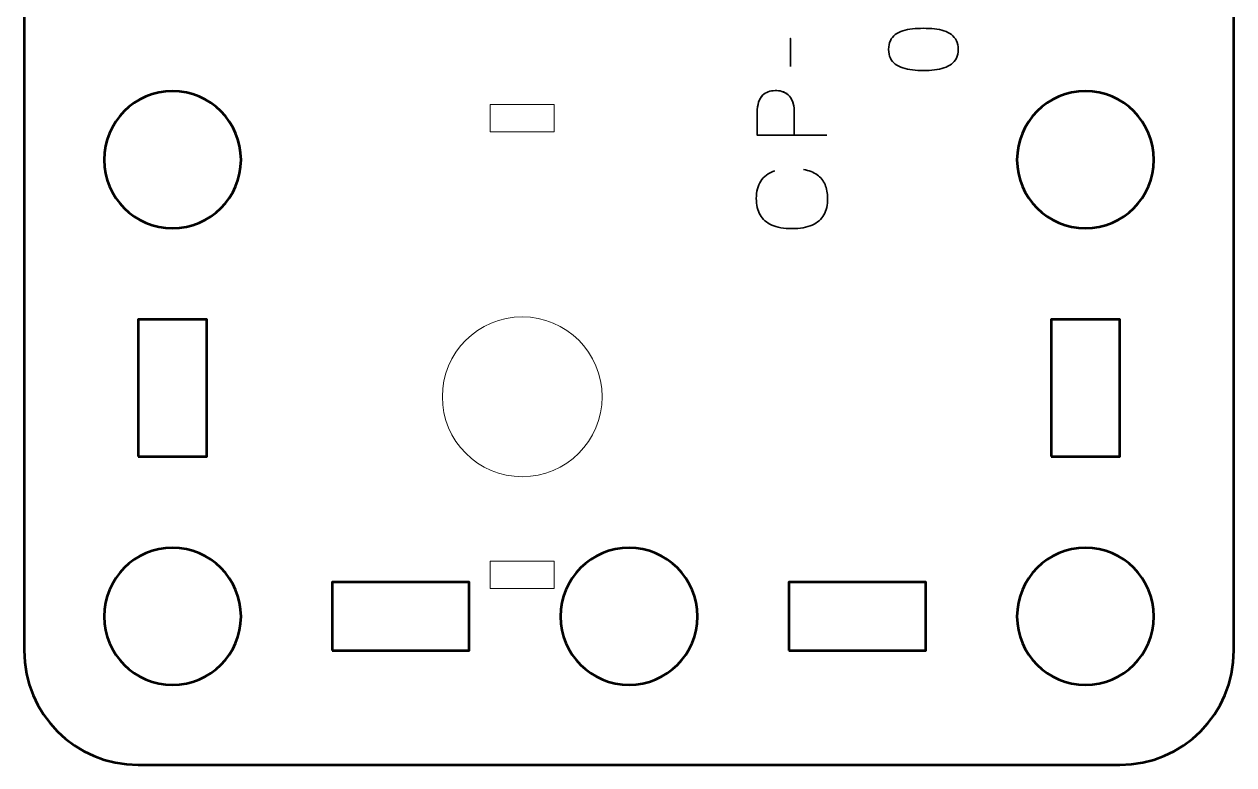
# Model space of a CAD drawing. Header units: centimetres. Extents: x -64.7 to 31.2, y -38.5 to 7.
# Drawn here: x -39.15 to -33.85, y -26.5 to -23.26 of the extents above; entities that cross this region are included whole.
import ezdxf

# ---------------------------------------------------------------- set-up
doc = ezdxf.new("R2010")
doc.units = ezdxf.units.CM
doc.header["$MEASUREMENT"] = 0
doc.layers.add('Layer 1', color=7, linetype='Continuous')

msp = doc.modelspace()

# ---------------------------------------------------------------- linework, layer by layer
at = {"layer": 'Layer 1', "lineweight": 53}
for points, knots in [([(-39.15002, -25.99992), (-39.15002, -25.99992), (-39.15002, -19.69995), (-39.15002, -19.69995), (-39.15002, -19.69995), (-39.15002, -19.42298), (-38.92693, -19.19999), (-38.64993, -19.19999), (-38.64993, -19.19999), (-38.64993, -19.19999), (-34.35007, -19.19999), (-34.35007, -19.19999), (-34.35007, -19.19999), (-34.07293, -19.19999), (-33.84997, -19.42298), (-33.84997, -19.69995), (-33.84997, -19.69995), (-33.84997, -19.69995), (-33.84997, -25.99992), (-33.84997, -25.99992), (-33.84997, -25.99992), (-33.84997, -26.27692), (-34.07293, -26.50001), (-34.35007, -26.50001), (-34.35007, -26.50001), (-34.35007, -26.50001), (-38.64993, -26.50001), (-38.64993, -26.50001), (-38.64993, -26.50001), (-38.92693, -26.50001), (-39.15002, -26.27692), (-39.15002, -25.99992)], [0, 0, 0, 0, 0.125, 0.125, 0.125, 0.125, 0.25, 0.25, 0.25, 0.25, 0.375, 0.375, 0.375, 0.375, 0.5, 0.5, 0.5, 0.5, 0.625, 0.625, 0.625, 0.625, 0.75, 0.75, 0.75, 0.75, 0.875, 0.875, 0.875, 0.875, 1, 1, 1, 1]), ([(-38.49999, -23.54991), (-38.33422, -23.54991), (-38.19999, -23.68428), (-38.19999, -23.84991), (-38.19999, -23.84991), (-38.19999, -24.01568), (-38.33422, -24.14991), (-38.49999, -24.14991), (-38.49999, -24.14991), (-38.66566, -24.14991), (-38.8, -24.01568), (-38.8, -23.84991), (-38.8, -23.84991), (-38.8, -23.68428), (-38.66566, -23.54991), (-38.49999, -23.54991)], [0, 0, 0, 0, 0.25, 0.25, 0.25, 0.25, 0.5, 0.5, 0.5, 0.5, 0.75, 0.75, 0.75, 0.75, 1, 1, 1, 1]), ([(-34.5, -23.54991), (-34.33433, -23.54991), (-34.2, -23.68428), (-34.2, -23.84991), (-34.2, -23.84991), (-34.2, -24.01568), (-34.33433, -24.14991), (-34.5, -24.14991), (-34.5, -24.14991), (-34.66563, -24.14991), (-34.8, -24.01568), (-34.8, -23.84991), (-34.8, -23.84991), (-34.8, -23.68428), (-34.66563, -23.54991), (-34.5, -23.54991)], [0, 0, 0, 0, 0.25, 0.25, 0.25, 0.25, 0.5, 0.5, 0.5, 0.5, 0.75, 0.75, 0.75, 0.75, 1, 1, 1, 1]), ([(-38.64993, -25.14997), (-38.64993, -25.14997), (-38.64993, -24.54996), (-38.64993, -24.54996), (-38.64993, -24.54996), (-38.64993, -24.54996), (-38.34992, -24.54996), (-38.34992, -24.54996), (-38.34992, -24.54996), (-38.34992, -24.54996), (-38.34992, -25.14997), (-38.34992, -25.14997), (-38.34992, -25.14997), (-38.34992, -25.14997), (-38.64993, -25.14997), (-38.64993, -25.14997)], [0, 0, 0, 0, 0.25, 0.25, 0.25, 0.25, 0.5, 0.5, 0.5, 0.5, 0.75, 0.75, 0.75, 0.75, 1, 1, 1, 1]), ([(-34.65007, -25.14997), (-34.65007, -25.14997), (-34.65007, -24.54996), (-34.65007, -24.54996), (-34.65007, -24.54996), (-34.65007, -24.54996), (-34.35007, -24.54996), (-34.35007, -24.54996), (-34.35007, -24.54996), (-34.35007, -24.54996), (-34.35007, -25.14997), (-34.35007, -25.14997), (-34.35007, -25.14997), (-34.35007, -25.14997), (-34.65007, -25.14997), (-34.65007, -25.14997)], [0, 0, 0, 0, 0.25, 0.25, 0.25, 0.25, 0.5, 0.5, 0.5, 0.5, 0.75, 0.75, 0.75, 0.75, 1, 1, 1, 1]), ([(-38.49999, -25.54998), (-38.33422, -25.54998), (-38.19999, -25.68421), (-38.19999, -25.84999), (-38.19999, -25.84999), (-38.19999, -26.01565), (-38.33422, -26.14999), (-38.49999, -26.14999), (-38.49999, -26.14999), (-38.66566, -26.14999), (-38.8, -26.01565), (-38.8, -25.84999), (-38.8, -25.84999), (-38.8, -25.68421), (-38.66566, -25.54998), (-38.49999, -25.54998)], [0, 0, 0, 0, 0.25, 0.25, 0.25, 0.25, 0.5, 0.5, 0.5, 0.5, 0.75, 0.75, 0.75, 0.75, 1, 1, 1, 1]), ([(-36.49992, -25.54998), (-36.33429, -25.54998), (-36.19992, -25.68421), (-36.19992, -25.84999), (-36.19992, -25.84999), (-36.19992, -26.01565), (-36.33429, -26.14999), (-36.49992, -26.14999), (-36.49992, -26.14999), (-36.66569, -26.14999), (-36.79992, -26.01565), (-36.79992, -25.84999), (-36.79992, -25.84999), (-36.79992, -25.68421), (-36.66569, -25.54998), (-36.49992, -25.54998)], [0, 0, 0, 0, 0.25, 0.25, 0.25, 0.25, 0.5, 0.5, 0.5, 0.5, 0.75, 0.75, 0.75, 0.75, 1, 1, 1, 1]), ([(-34.5, -25.54998), (-34.33433, -25.54998), (-34.2, -25.68421), (-34.2, -25.84999), (-34.2, -25.84999), (-34.2, -26.01565), (-34.33433, -26.14999), (-34.5, -26.14999), (-34.5, -26.14999), (-34.66563, -26.14999), (-34.8, -26.01565), (-34.8, -25.84999), (-34.8, -25.84999), (-34.8, -25.68421), (-34.66563, -25.54998), (-34.5, -25.54998)], [0, 0, 0, 0, 0.25, 0.25, 0.25, 0.25, 0.5, 0.5, 0.5, 0.5, 0.75, 0.75, 0.75, 0.75, 1, 1, 1, 1]), ([(-37.79998, -25.99992), (-37.79998, -25.99992), (-37.79998, -25.69991), (-37.79998, -25.69991), (-37.79998, -25.69991), (-37.79998, -25.69991), (-37.19997, -25.69991), (-37.19997, -25.69991), (-37.19997, -25.69991), (-37.19997, -25.69991), (-37.19997, -25.99992), (-37.19997, -25.99992), (-37.19997, -25.99992), (-37.19997, -25.99992), (-37.79998, -25.99992), (-37.79998, -25.99992)], [0, 0, 0, 0, 0.25, 0.25, 0.25, 0.25, 0.5, 0.5, 0.5, 0.5, 0.75, 0.75, 0.75, 0.75, 1, 1, 1, 1]), ([(-35.80001, -25.99992), (-35.80001, -25.99992), (-35.80001, -25.69991), (-35.80001, -25.69991), (-35.80001, -25.69991), (-35.80001, -25.69991), (-35.20002, -25.69991), (-35.20002, -25.69991), (-35.20002, -25.69991), (-35.20002, -25.69991), (-35.20002, -25.99992), (-35.20002, -25.99992), (-35.20002, -25.99992), (-35.20002, -25.99992), (-35.80001, -25.99992), (-35.80001, -25.99992)], [0, 0, 0, 0, 0.25, 0.25, 0.25, 0.25, 0.5, 0.5, 0.5, 0.5, 0.75, 0.75, 0.75, 0.75, 1, 1, 1, 1])]:
    msp.add_open_spline(points, degree=3, knots=knots, dxfattribs=at)
at = {"layer": 'Layer 1', "color": 30, "lineweight": 35}
for points, knots in [([(-35.79274, -23.44205), (-35.79274, -23.44205), (-35.79274, -23.31886), (-35.79274, -23.31886), (-35.79274, -23.31886), (-35.79274, -23.31886), (-35.79274, -23.44205), (-35.79274, -23.44205)], [0, 0, 0, 0, 0.5, 0.5, 0.5, 0.5, 1, 1, 1, 1]), ([(-35.05783, -23.3667), (-35.0579, -23.35189), (-35.06051, -23.33912), (-35.06559, -23.32846), (-35.06559, -23.32846), (-35.07067, -23.31788), (-35.07794, -23.30906), (-35.08718, -23.30201), (-35.08718, -23.30201), (-35.09649, -23.29502), (-35.1075, -23.28952), (-35.1202, -23.28543), (-35.1202, -23.28543), (-35.1329, -23.2814), (-35.1468, -23.27851), (-35.16204, -23.27689), (-35.16204, -23.27689), (-35.17728, -23.27519), (-35.1933, -23.27435), (-35.21023, -23.27442), (-35.21023, -23.27442), (-35.22709, -23.27435), (-35.24311, -23.27519), (-35.25828, -23.27689), (-35.25828, -23.27689), (-35.27345, -23.27851), (-35.28742, -23.2814), (-35.30012, -23.28543), (-35.30012, -23.28543), (-35.31275, -23.28952), (-35.32375, -23.29502), (-35.33314, -23.30201), (-35.33314, -23.30201), (-35.34245, -23.30906), (-35.34972, -23.31788), (-35.3548, -23.32846), (-35.3548, -23.32846), (-35.35995, -23.33912), (-35.36256, -23.35189), (-35.36263, -23.3667), (-35.36263, -23.3667), (-35.36256, -23.38152), (-35.35995, -23.39429), (-35.3548, -23.40495), (-35.3548, -23.40495), (-35.34972, -23.41553), (-35.34245, -23.42435), (-35.33314, -23.4314), (-35.33314, -23.4314), (-35.32375, -23.43839), (-35.31275, -23.44389), (-35.30012, -23.44798), (-35.30012, -23.44798), (-35.28742, -23.45201), (-35.27345, -23.4549), (-35.25828, -23.45652), (-35.25828, -23.45652), (-35.24311, -23.45821), (-35.22709, -23.45906), (-35.21023, -23.45899), (-35.21023, -23.45899), (-35.1933, -23.45906), (-35.17728, -23.45821), (-35.16204, -23.45652), (-35.16204, -23.45652), (-35.1468, -23.4549), (-35.1329, -23.45201), (-35.1202, -23.44798), (-35.1202, -23.44798), (-35.1075, -23.44389), (-35.09649, -23.43839), (-35.08718, -23.4314), (-35.08718, -23.4314), (-35.07794, -23.42435), (-35.07067, -23.41553), (-35.06559, -23.40495), (-35.06559, -23.40495), (-35.06051, -23.39429), (-35.0579, -23.38152), (-35.05783, -23.3667)], [0, 0, 0, 0, 0.05, 0.05, 0.05, 0.05, 0.1, 0.1, 0.1, 0.1, 0.15, 0.15, 0.15, 0.15, 0.2, 0.2, 0.2, 0.2, 0.25, 0.25, 0.25, 0.25, 0.3, 0.3, 0.3, 0.3, 0.35, 0.35, 0.35, 0.35, 0.4, 0.4, 0.4, 0.4, 0.45, 0.45, 0.45, 0.45, 0.5, 0.5, 0.5, 0.5, 0.55, 0.55, 0.55, 0.55, 0.6, 0.6, 0.6, 0.6, 0.65, 0.65, 0.65, 0.65, 0.7, 0.7, 0.7, 0.7, 0.75, 0.75, 0.75, 0.75, 0.8, 0.8, 0.8, 0.8, 0.85, 0.85, 0.85, 0.85, 0.9, 0.9, 0.9, 0.9, 0.95, 0.95, 0.95, 0.95, 1, 1, 1, 1]), ([(-35.05783, -23.3667), (-35.0579, -23.35189), (-35.06051, -23.33912), (-35.06559, -23.32846), (-35.06559, -23.32846), (-35.07067, -23.31788), (-35.07794, -23.30906), (-35.08718, -23.30201), (-35.08718, -23.30201), (-35.09649, -23.29502), (-35.1075, -23.28952), (-35.1202, -23.28543), (-35.1202, -23.28543), (-35.1329, -23.2814), (-35.1468, -23.27851), (-35.16204, -23.27689), (-35.16204, -23.27689), (-35.17728, -23.27519), (-35.1933, -23.27435), (-35.21023, -23.27442), (-35.21023, -23.27442), (-35.22709, -23.27435), (-35.24311, -23.27519), (-35.25828, -23.27689), (-35.25828, -23.27689), (-35.27345, -23.27851), (-35.28742, -23.2814), (-35.30012, -23.28543), (-35.30012, -23.28543), (-35.31275, -23.28952), (-35.32375, -23.29502), (-35.33314, -23.30201), (-35.33314, -23.30201), (-35.34245, -23.30906), (-35.34972, -23.31788), (-35.3548, -23.32846), (-35.3548, -23.32846), (-35.35995, -23.33912), (-35.36256, -23.35189), (-35.36263, -23.3667), (-35.36263, -23.3667), (-35.36256, -23.38152), (-35.35995, -23.39429), (-35.3548, -23.40495), (-35.3548, -23.40495), (-35.34972, -23.41553), (-35.34245, -23.42435), (-35.33314, -23.4314), (-35.33314, -23.4314), (-35.32375, -23.43839), (-35.31275, -23.44389), (-35.30012, -23.44798), (-35.30012, -23.44798), (-35.28742, -23.45201), (-35.27345, -23.4549), (-35.25828, -23.45652), (-35.25828, -23.45652), (-35.24311, -23.45821), (-35.22709, -23.45906), (-35.21023, -23.45899), (-35.21023, -23.45899), (-35.1933, -23.45906), (-35.17728, -23.45821), (-35.16204, -23.45652), (-35.16204, -23.45652), (-35.1468, -23.4549), (-35.1329, -23.45201), (-35.1202, -23.44798), (-35.1202, -23.44798), (-35.1075, -23.44389), (-35.09649, -23.43839), (-35.08718, -23.4314), (-35.08718, -23.4314), (-35.07794, -23.42435), (-35.07067, -23.41553), (-35.06559, -23.40495), (-35.06559, -23.40495), (-35.06051, -23.39429), (-35.0579, -23.38152), (-35.05783, -23.3667)], [0, 0, 0, 0, 0.05, 0.05, 0.05, 0.05, 0.1, 0.1, 0.1, 0.1, 0.15, 0.15, 0.15, 0.15, 0.2, 0.2, 0.2, 0.2, 0.25, 0.25, 0.25, 0.25, 0.3, 0.3, 0.3, 0.3, 0.35, 0.35, 0.35, 0.35, 0.4, 0.4, 0.4, 0.4, 0.45, 0.45, 0.45, 0.45, 0.5, 0.5, 0.5, 0.5, 0.55, 0.55, 0.55, 0.55, 0.6, 0.6, 0.6, 0.6, 0.65, 0.65, 0.65, 0.65, 0.7, 0.7, 0.7, 0.7, 0.75, 0.75, 0.75, 0.75, 0.8, 0.8, 0.8, 0.8, 0.85, 0.85, 0.85, 0.85, 0.9, 0.9, 0.9, 0.9, 0.95, 0.95, 0.95, 0.95, 1, 1, 1, 1]), ([(-35.63314, -23.74261), (-35.63314, -23.74261), (-35.93836, -23.74261), (-35.93836, -23.74261), (-35.93836, -23.74261), (-35.93836, -23.74261), (-35.93836, -23.64524), (-35.93836, -23.64524), (-35.93836, -23.64524), (-35.93829, -23.62577), (-35.9361, -23.60976), (-35.93187, -23.59713), (-35.93187, -23.59713), (-35.92771, -23.58457), (-35.92192, -23.57469), (-35.91458, -23.56756), (-35.91458, -23.56756), (-35.90732, -23.56044), (-35.89899, -23.55536), (-35.88961, -23.55225), (-35.88961, -23.55225), (-35.88022, -23.54922), (-35.87042, -23.54746), (-35.86004, -23.54703), (-35.86004, -23.54703), (-35.84967, -23.54654), (-35.83951, -23.54774), (-35.82964, -23.55056), (-35.82964, -23.55056), (-35.81976, -23.55345), (-35.8108, -23.55832), (-35.80275, -23.56531), (-35.80275, -23.56531), (-35.79471, -23.57222), (-35.78829, -23.5816), (-35.78356, -23.59339), (-35.78356, -23.59339), (-35.77877, -23.60517), (-35.77637, -23.61977), (-35.77623, -23.6372), (-35.77623, -23.6372), (-35.77623, -23.6372), (-35.77623, -23.74261), (-35.77623, -23.74261), (-35.77623, -23.74261), (-35.77623, -23.74261), (-35.77623, -23.6372), (-35.77623, -23.6372), (-35.77623, -23.6372), (-35.77637, -23.62013), (-35.77877, -23.60566), (-35.78356, -23.59395), (-35.78356, -23.59395), (-35.78829, -23.58217), (-35.79471, -23.57278), (-35.80275, -23.56573), (-35.80275, -23.56573), (-35.8108, -23.55874), (-35.81976, -23.55373), (-35.82964, -23.55077), (-35.82964, -23.55077), (-35.83951, -23.54781), (-35.84967, -23.54654), (-35.86004, -23.54703), (-35.86004, -23.54703), (-35.87042, -23.54746), (-35.88022, -23.54922), (-35.88961, -23.55239), (-35.88961, -23.55239), (-35.89899, -23.5555), (-35.90732, -23.56072), (-35.91458, -23.56785), (-35.91458, -23.56785), (-35.92192, -23.57504), (-35.92771, -23.58492), (-35.93187, -23.59748), (-35.93187, -23.59748), (-35.9361, -23.61011), (-35.93829, -23.62598), (-35.93836, -23.64524), (-35.93836, -23.64524), (-35.93836, -23.64524), (-35.93836, -23.74261), (-35.93836, -23.74261), (-35.93836, -23.74261), (-35.93836, -23.74261), (-35.63314, -23.74261), (-35.63314, -23.74261)], [0, 0, 0, 0, 0.0454545, 0.0454545, 0.0454545, 0.0454545, 0.0909091, 0.0909091, 0.0909091, 0.0909091, 0.1363636, 0.1363636, 0.1363636, 0.1363636, 0.1818182, 0.1818182, 0.1818182, 0.1818182, 0.2272727, 0.2272727, 0.2272727, 0.2272727, 0.2727273, 0.2727273, 0.2727273, 0.2727273, 0.3181818, 0.3181818, 0.3181818, 0.3181818, 0.3636364, 0.3636364, 0.3636364, 0.3636364, 0.4090909, 0.4090909, 0.4090909, 0.4090909, 0.4545455, 0.4545455, 0.4545455, 0.4545455, 0.5, 0.5, 0.5, 0.5, 0.5454545, 0.5454545, 0.5454545, 0.5454545, 0.5909091, 0.5909091, 0.5909091, 0.5909091, 0.6363636, 0.6363636, 0.6363636, 0.6363636, 0.6818182, 0.6818182, 0.6818182, 0.6818182, 0.7272727, 0.7272727, 0.7272727, 0.7272727, 0.7727273, 0.7727273, 0.7727273, 0.7727273, 0.8181818, 0.8181818, 0.8181818, 0.8181818, 0.8636364, 0.8636364, 0.8636364, 0.8636364, 0.9090909, 0.9090909, 0.9090909, 0.9090909, 0.9545455, 0.9545455, 0.9545455, 0.9545455, 1, 1, 1, 1]), ([(-35.73559, -23.89247), (-35.71139, -23.89699), (-35.69142, -23.90489), (-35.67576, -23.91597), (-35.67576, -23.91597), (-35.66016, -23.92711), (-35.64859, -23.94137), (-35.64104, -23.95872), (-35.64104, -23.95872), (-35.63349, -23.97601), (-35.62968, -23.99633), (-35.62975, -24.01947), (-35.62975, -24.01947), (-35.62968, -24.04762), (-35.63512, -24.07154), (-35.64619, -24.09116), (-35.64619, -24.09116), (-35.6572, -24.11077), (-35.6742, -24.12573), (-35.69727, -24.13603), (-35.69727, -24.13603), (-35.72035, -24.14633), (-35.74991, -24.15148), (-35.78596, -24.15155), (-35.78596, -24.15155), (-35.82187, -24.15148), (-35.85137, -24.14633), (-35.87444, -24.13603), (-35.87444, -24.13603), (-35.89751, -24.12573), (-35.91458, -24.11077), (-35.92566, -24.09116), (-35.92566, -24.09116), (-35.93674, -24.07154), (-35.94224, -24.04762), (-35.94217, -24.01947), (-35.94217, -24.01947), (-35.94224, -23.98934), (-35.93582, -23.96409), (-35.92291, -23.94377), (-35.92291, -23.94377), (-35.91, -23.92352), (-35.89003, -23.90863), (-35.86301, -23.89925), (-35.86301, -23.89925), (-35.89003, -23.90863), (-35.91, -23.92352), (-35.92291, -23.94377), (-35.92291, -23.94377), (-35.93582, -23.96409), (-35.94224, -23.98934), (-35.94217, -24.01947), (-35.94217, -24.01947), (-35.94224, -24.04762), (-35.93674, -24.07154), (-35.92566, -24.09116), (-35.92566, -24.09116), (-35.91458, -24.11077), (-35.89751, -24.12573), (-35.87444, -24.13603), (-35.87444, -24.13603), (-35.85137, -24.14633), (-35.82187, -24.15148), (-35.78596, -24.15155), (-35.78596, -24.15155), (-35.74991, -24.15148), (-35.72035, -24.14633), (-35.69727, -24.13603), (-35.69727, -24.13603), (-35.6742, -24.12573), (-35.6572, -24.11077), (-35.64619, -24.09116), (-35.64619, -24.09116), (-35.63512, -24.07154), (-35.62968, -24.04762), (-35.62975, -24.01947), (-35.62975, -24.01947), (-35.62968, -23.99633), (-35.63349, -23.97601), (-35.64104, -23.95872), (-35.64104, -23.95872), (-35.64859, -23.94137), (-35.66016, -23.92711), (-35.67576, -23.91597), (-35.67576, -23.91597), (-35.69142, -23.90489), (-35.71139, -23.89699), (-35.73559, -23.89247)], [0, 0, 0, 0, 0.0454545, 0.0454545, 0.0454545, 0.0454545, 0.0909091, 0.0909091, 0.0909091, 0.0909091, 0.1363636, 0.1363636, 0.1363636, 0.1363636, 0.1818182, 0.1818182, 0.1818182, 0.1818182, 0.2272727, 0.2272727, 0.2272727, 0.2272727, 0.2727273, 0.2727273, 0.2727273, 0.2727273, 0.3181818, 0.3181818, 0.3181818, 0.3181818, 0.3636364, 0.3636364, 0.3636364, 0.3636364, 0.4090909, 0.4090909, 0.4090909, 0.4090909, 0.4545455, 0.4545455, 0.4545455, 0.4545455, 0.5, 0.5, 0.5, 0.5, 0.5454545, 0.5454545, 0.5454545, 0.5454545, 0.5909091, 0.5909091, 0.5909091, 0.5909091, 0.6363636, 0.6363636, 0.6363636, 0.6363636, 0.6818182, 0.6818182, 0.6818182, 0.6818182, 0.7272727, 0.7272727, 0.7272727, 0.7272727, 0.7727273, 0.7727273, 0.7727273, 0.7727273, 0.8181818, 0.8181818, 0.8181818, 0.8181818, 0.8636364, 0.8636364, 0.8636364, 0.8636364, 0.9090909, 0.9090909, 0.9090909, 0.9090909, 0.9545455, 0.9545455, 0.9545455, 0.9545455, 1, 1, 1, 1])]:
    msp.add_open_spline(points, degree=3, knots=knots, dxfattribs=at)
at = {"layer": 'Layer 1', "color": 250, "lineweight": 20}
for points in [[(-37.10787, -23.72831), (-37.10787, -23.72831), (-37.10787, -23.60831), (-37.10787, -23.60831), (-37.10787, -23.60831), (-37.10787, -23.60831), (-36.82787, -23.60831), (-36.82787, -23.60831), (-36.82787, -23.60831), (-36.82787, -23.60831), (-36.82787, -23.72831), (-36.82787, -23.72831), (-36.82787, -23.72831), (-36.82787, -23.72831), (-37.10787, -23.72831), (-37.10787, -23.72831)], [(-37.31787, -24.88831), (-37.31787, -24.69505), (-37.16113, -24.53831), (-36.96787, -24.53831), (-36.96787, -24.53831), (-36.77461, -24.53831), (-36.61787, -24.69505), (-36.61787, -24.88831), (-36.61787, -24.88831), (-36.61787, -25.08157), (-36.77461, -25.23831), (-36.96787, -25.23831), (-36.96787, -25.23831), (-37.16113, -25.23831), (-37.31787, -25.08157), (-37.31787, -24.88831)], [(-37.10787, -25.72831), (-37.10787, -25.72831), (-37.10787, -25.60831), (-37.10787, -25.60831), (-37.10787, -25.60831), (-37.10787, -25.60831), (-36.82787, -25.60831), (-36.82787, -25.60831), (-36.82787, -25.60831), (-36.82787, -25.60831), (-36.82787, -25.72831), (-36.82787, -25.72831), (-36.82787, -25.72831), (-36.82787, -25.72831), (-37.10787, -25.72831), (-37.10787, -25.72831)]]:
    msp.add_open_spline(points, degree=3, knots=[0, 0, 0, 0, 0.25, 0.25, 0.25, 0.25, 0.5, 0.5, 0.5, 0.5, 0.75, 0.75, 0.75, 0.75, 1, 1, 1, 1], dxfattribs=at)

doc.saveas('drawing.dxf')
